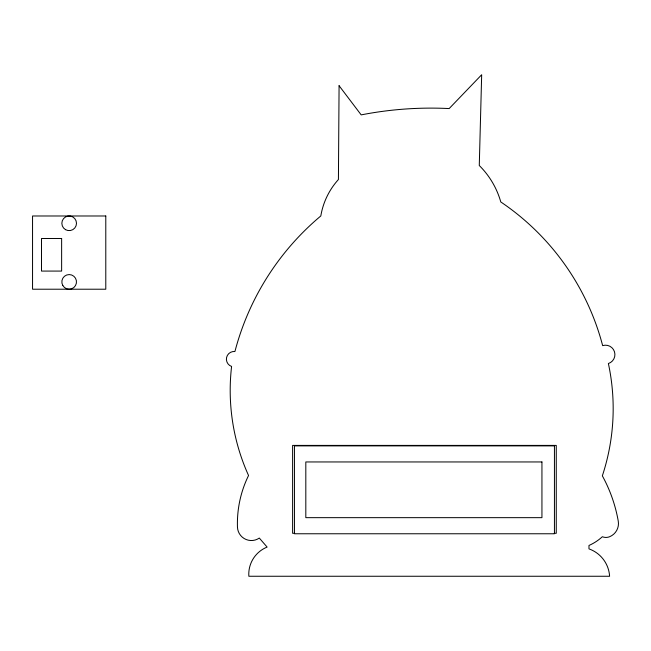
<?xml version="1.0" encoding="UTF-8"?>
<svg xmlns="http://www.w3.org/2000/svg" width="651" height="651" viewBox="0 0 651 651"><rect width="100%" height="100%" fill="white"/><g stroke="black" fill="none" stroke-linecap="round" stroke-linejoin="round"><path stroke-width="0.98" d="M294.651 533.283L292.616 533.283L292.616 445.406L556.263 445.406L556.263 533.283L554.237 533.283M339.081 85.712L338.422 179.53A71.748 71.748 0 0 0 320.821 215.945A263.948 263.948 0 0 0 234.93 351.516A7.698 7.698 0 0 0 231.593 366.448A206.448 206.448 0 0 0 248.552 475.499A109.319 109.319 0 0 0 237.452 527.025A13.94 13.94 0 0 0 259.31 538.068L267.113 547.076A29.262 29.262 0 0 0 248.845 576.257L609.605 576.257A31.012 31.012 0 0 0 588.976 548.883L588.976 545.465A48.931 48.931 0 0 0 602.346 536.733A9.667 9.667 0 0 0 609.605 536.733A14.192 14.192 0 0 0 618.255 521.134A146.963 146.963 0 0 0 602.346 475.84A214.293 214.293 0 0 0 608.384 363.535A9.399 9.399 0 0 0 614.471 351.719A9.399 9.399 0 0 0 602.655 345.632A249.545 249.545 0 0 0 500.79 201.956A83.051 83.051 0 0 0 479.274 165.517L481.675 74.743L449.166 108.571A363.584 363.584 0 0 0 361.183 114.885L339.081 85.712M105.787 215.986L32.55 215.986L32.55 289.215L105.787 289.215L105.787 215.986M61.633 238.486L41.493 238.486L41.493 271.076L61.633 271.076L61.633 238.486M554.44 445.886L294.447 445.886L294.447 533.763L554.44 533.763L554.44 445.886M541.941 461.95L305.815 461.95L305.815 517.659L541.941 517.659L541.941 461.95M62.822 285.553A7.324 7.324 0 0 0 75.508 285.553A7.324 7.324 0 0 0 69.169 274.567A7.324 7.324 0 0 0 62.822 285.553M65.507 229.648A7.324 7.324 0 0 0 76.492 223.309A7.324 7.324 0 0 0 65.507 216.962A7.324 7.324 0 0 0 65.507 229.648"/></g></svg>
